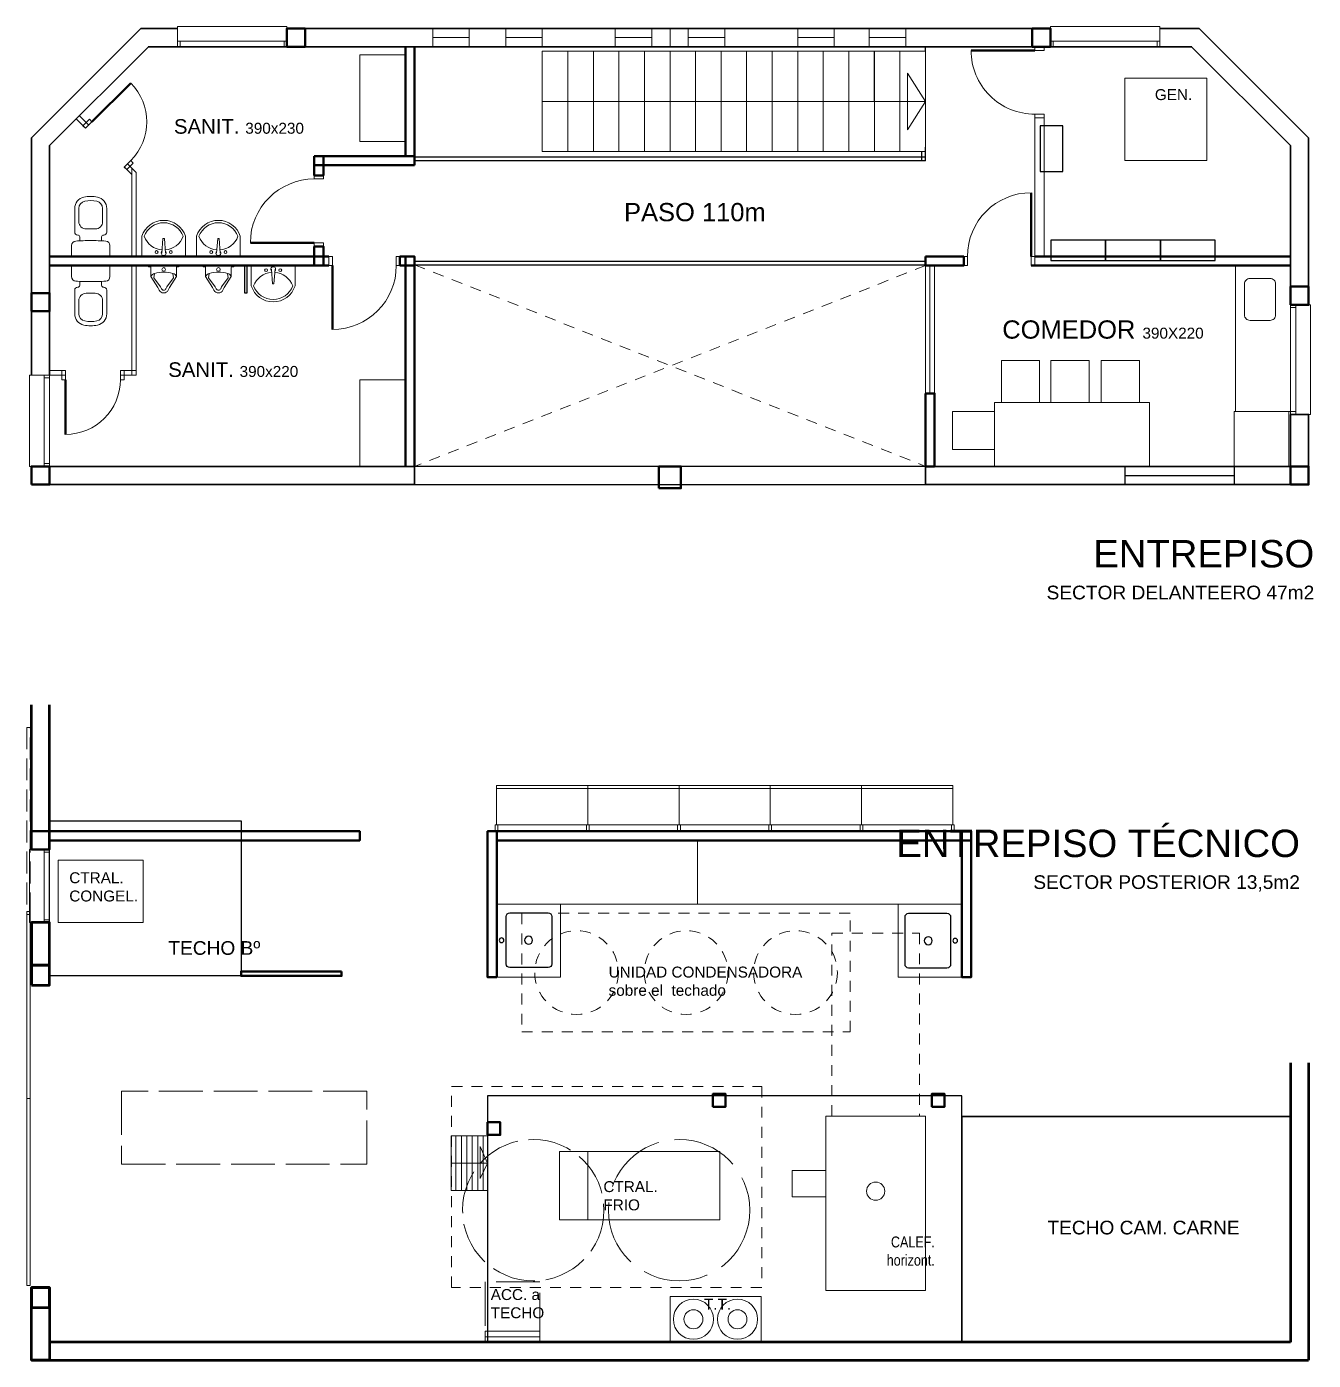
# Model space of a CAD drawing. Header units: millimetres. Extents: x 424 to 530, y 463 to 518.
# Drawn here: x 500.18 to 514.28, y 474.22 to 488.84 of the extents above; entities that cross this region are included whole.
import ezdxf

# ---------------------------------------------------------------- set-up
doc = ezdxf.new("R2010")
doc.units = ezdxf.units.MM
doc.linetypes.add('ACAD_ISO02W100', pattern=[15, 12, -3])
for name, color, linetype, lineweight in [('artefactos sanitarios', 7, 'Continuous', 13), ('CAMARAS', 7, 'Continuous', 40), ('CARPINTERIA', 7, 'Continuous', 9), ('COLUMNAS', 7, 'Continuous', 40), ('EQUIPAMIENTO', 7, 'Continuous', 15), ('ESCALERA', 7, 'Continuous', 20), ('GONDSinFRIO', 7, 'Continuous', 15), ('MESADAS', 7, 'Continuous', 13), ('MUROS020', 7, 'Continuous', 50), ('MUROSYESO', 7, 'Continuous', 40), ('PROYECCIONES', 7, 'ACAD_ISO02W100', 9)]:
    doc.layers.add(name, color=color, linetype=linetype, lineweight=lineweight)
doc.layers.add('Texto GRAL', color=7, linetype='Continuous')
doc.styles.add('LaProve_Plantas Arquitectura$0$Standard', font='arial.ttf')
doc.styles.get("Standard").update_dxf_attribs({"font": 'technic_.ttf', "height": 0.15})

# ---------------------------------------------------------------- blocks, each defined once
blk = doc.blocks.new('PPLACA070')
at = {"lineweight": 40}
blk.add_line((0.04, -0.1), (0.04, -0.8), dxfattribs=at)
for points in [[(0, -0.1), (0.04, -0.1), (0.04, 0), (0, 0)], [(0.74, -0.1), (0.78, -0.1), (0.78, 0), (0.74, 0)]]:
    blk.add_lwpolyline(points, close=True)
at = {"color": 252, "lineweight": 5, "ltscale": 0.01}
blk.add_arc((0.04, -0.1), 0.7, 270, 360, dxfattribs=at)
blk = doc.blocks.new('VENT1m')
blk.add_line((-0.47, 0.06), (0.47, 0.06))
for points in [[(-0.5, 0), (0.5, 0), (0.5, 0.22), (-0.5, 0.22)], [(-0.5, 0), (-0.47, 0), (-0.47, 0.06), (-0.5, 0.06)], [(0.47, 0), (0.5, 0), (0.5, 0.06), (0.47, 0.06)]]:
    blk.add_lwpolyline(points, close=True)
blk = doc.blocks.new('Bacha48')
at = {"layer": 'artefactos sanitarios'}
blk.add_lwpolyline([(0.24, -0.222), (0.24, 0), (-0.24, 0), (-0.24, -0.222, 0.727182)], format="xyb", close=True, dxfattribs=at)
blk.add_lwpolyline([(-0.017, -0.073, 0.295376), (-0.214, -0.222, 0.694728), (0.214, -0.222, 0.293752), (0.018, -0.073)], format="xyb", dxfattribs=at)
blk.add_lwpolyline([(-0.019, -0.038), (-0.009, -0.199), (0.008, -0.199), (0.021, -0.038)], dxfattribs=at)
for centre in [(-0.078, -0.049), (0.078, -0.049)]:
    blk.add_circle(centre, 0.0157, dxfattribs=at)
blk.add_arc((0, -0.038), 0.0269, 315.5654, 229.9445, dxfattribs=at)
blk = doc.blocks.new('Mingitorio')
at = {"layer": 'artefactos sanitarios'}
for p, q in [((-0.164, 0.012), (-0.147, 0.012)), ((-0.164, 0), (0.164, 0)), ((-0.14, 0.019), (-0.14, 0.118)), ((0.14, 0.019), (0.14, 0.118)), ((0.164, 0.012), (0.147, 0.012))]:
    blk.add_line(p, q, dxfattribs=at)
blk.add_lwpolyline([(0.14, 0.118), (0.09, 0.2), (0.064, 0.238), (0.049, 0.27, 0.606831), (-0.049, 0.27), (-0.064, 0.238), (-0.09, 0.2), (-0.14, 0.118, 0.230034), (-0.101, 0.085, 0.077141), (0, 0.07, 0.077141), (0.101, 0.085, 0.230034)], format="xyb", close=True, dxfattribs=at)
blk.add_lwpolyline([(0.101, 0.085), (0.108, 0.134), (0.035, 0.232), (0.025, 0.253, 0.631816), (-0.025, 0.253), (-0.035, 0.232), (-0.108, 0.134), (-0.101, 0.085)], format="xyb", dxfattribs=at)
blk.add_circle((0, 0.042), 0.02, dxfattribs=at)
for centre, radius, start, end in [((-0.164, 0.006), 0.006, 90, 270), ((-0.147, 0.019), 0.007, 270, 360), ((0.147, 0.019), 0.007, 180, 270), ((0.164, 0.006), 0.006, 270, 90)]:
    blk.add_arc(centre, radius, start, end, dxfattribs=at)
blk = doc.blocks.new('PPLACA060')
at = {"lineweight": 40}
blk.add_line((0.04, -0.1), (0.04, -0.7), dxfattribs=at)
for points in [[(0, -0.1), (0.04, -0.1), (0.04, 0), (0, 0)], [(0.64, -0.1), (0.68, -0.1), (0.68, 0), (0.64, 0)]]:
    blk.add_lwpolyline(points, close=True)
at = {"color": 252, "lineweight": 5, "ltscale": 0.01}
blk.add_arc((0.04, -0.1), 0.6, 270, 360, dxfattribs=at)
blk = doc.blocks.new('INOD- LARGO-Planta')
for points in [[(0, 0.21), (0, -0.21), (0.12, -0.21, 0.393021), (0.17, -0.164, 0.017461), (0.175, 0, 0.017461), (0.17, 0.164, 0.393021), (0.12, 0.21)], [(0.383, 0.13), (0.528, 0.13, -0.35685), (0.606, 0.066, -0.100202), (0.606, -0.066, -0.35685), (0.528, -0.13), (0.383, -0.13, -0.414214), (0.303, -0.05), (0.303, 0.05, -0.414214)]]:
    blk.add_lwpolyline(points, format="xyb", close=True)
blk.add_lwpolyline([(0.172, -0.12), (0.216, -0.12, -0.414214), (0.236, -0.14), (0.236, -0.143, 0.414214), (0.268, -0.175), (0.528, -0.175, 0.35685), (0.651, -0.075, 0.100202), (0.651, 0.075, 0.35685), (0.528, 0.175), (0.268, 0.175, 0.414214), (0.236, 0.143), (0.236, 0.14, -0.414214), (0.216, 0.12), (0.172, 0.12)], format="xyb")
blk = doc.blocks.new('contrapared1M')
at = {"linetype": 'ByBlock'}
blk.add_line((0.015, 0.47), (1.015, 0.47), dxfattribs=at)
for points in [[(0.015, 0.5), (1.015, 0.5), (1.015, 0.07), (0.015, 0.07)], [(0, 0), (0.03, 0), (0.03, 0.07), (0, 0.07)], [(1, 0), (1.03, 0), (1.03, 0.07), (1, 0.07)]]:
    blk.add_lwpolyline(points, close=True, dxfattribs=at)
blk = doc.blocks.new('BACHA60-50')
blk.add_lwpolyline([(0.551, -0.26), (0.551, 0.26, 0.414214), (0.511, 0.3), (0.091, 0.3, 0.414214), (0.051, 0.26), (0.051, -0.26, 0.414214), (0.091, -0.3), (0.511, -0.3, 0.414214)], format="xyb", close=True)
for centre, radius in [((0, 0), 0.025), ((0.296, 0), 0.0436)]:
    blk.add_circle(centre, radius)
blk = doc.blocks.new('CALEFACTOR')
at = {"linetype": 'ACAD_ISO02W100', "lineweight": 5, "ltscale": 0.01}
blk.add_lwpolyline([(0.065, 1.91), (0.065, 3.914), (1.025, 3.914), (1.025, 1.91)], close=True, dxfattribs=at)
for points in [[(0, 0), (1.09, 0), (1.09, 1.91), (0, 1.91)], [(0, 1.026), (-0.37, 1.026), (-0.37, 1.314), (0, 1.314)]]:
    blk.add_lwpolyline(points, close=True)
blk.add_circle((0.545, 1.087), 0.1)
at = {"insert": (1.193, 0.269), "char_height": 0.12, "attachment_point": 9}
blk.add_mtext_dynamic_manual_height_columns('CALEF. horizont.', width=0.9496, gutter_width=12.5, heights=[0], dxfattribs=at)
blk = doc.blocks.new('TTanques')
blk.add_lwpolyline([(-1, 0), (0, 0), (0, 0.5), (-1, 0.5)], close=True)
for centre in [(-0.743, 0.25), (-0.26, 0.25)]:
    blk.add_circle(centre, 0.22)
at = {"lineweight": 5}
for centre in [(-0.743, 0.25), (-0.26, 0.25)]:
    blk.add_circle(centre, 0.104, dxfattribs=at)
at = {"insert": (-0.628, 0.355), "char_height": 0.12, "attachment_point": 7, "style": 'LaProve_Plantas Arquitectura$0$Standard'}
blk.add_mtext_dynamic_manual_height_columns('T.T.', width=0.9496, gutter_width=12.5, heights=[0], dxfattribs=at)
blk = doc.blocks.new('VENT120m')
blk.add_line((1.17, 0.06), (0.03, 0.06))
for points in [[(1.2, 0), (0, 0), (0, 0.22), (1.2, 0.22)], [(0.03, 0), (0, 0), (0, 0.06), (0.03, 0.06)], [(1.2, 0), (1.17, 0), (1.17, 0.06), (1.2, 0.06)]]:
    blk.add_lwpolyline(points, close=True)

msp = doc.modelspace()

# ---------------------------------------------------------------- linework, layer by layer
for p, q in [((510.027, 488.57), (510.027, 488.62)), ((509.987, 487.37), (509.987, 487.47)), ((510.027, 487.37), (510.027, 487.52)), ((510.027, 487.41), (504.427, 487.41)), ((510.027, 487.37), (504.427, 487.37)), ((504.427, 486.27), (510.027, 486.27)), ((504.427, 486.23), (510.027, 486.23))]:
    msp.add_line(p, q)
at = {"color": 20}
for p, q in [((512.212, 484.02), (512.212, 483.82)), ((513.412, 484.02), (513.412, 483.82)), ((512.212, 483.92), (513.412, 483.92))]:
    msp.add_line(p, q, dxfattribs=at)
at = {"lineweight": 13}
for p, q in [((505.201, 474.479), (505.201, 474.42)), ((505.801, 474.479), (505.801, 474.42))]:
    msp.add_line(p, q, dxfattribs=at)
for points in [[(511.533, 487.252), (511.533, 487.752), (511.283, 487.752), (511.283, 487.252)], [(511.402, 486.278), (512.002, 486.278), (512.002, 486.498), (511.402, 486.498)], [(512.002, 486.278), (512.602, 486.278), (512.602, 486.498), (512.002, 486.498)], [(512.602, 486.278), (513.202, 486.278), (513.202, 486.498), (512.602, 486.498)], [(502.567, 486.22), (502.587, 486.22), (502.587, 485.92), (502.567, 485.92)], [(504.427, 483.82), (510.027, 483.82), (510.027, 484.02), (504.427, 484.02)], [(500.427, 480.133), (502.526, 480.133), (502.526, 478.433), (500.427, 478.433)]]:
    msp.add_lwpolyline(points, close=True)
at = {"ltscale": 0.01}
msp.add_lwpolyline([(510.427, 477.12), (505.227, 477.12), (505.227, 474.42), (510.427, 474.42)], close=True, dxfattribs=at)
at = {"lineweight": 30}
msp.add_lwpolyline([(510.427, 476.893), (514.027, 476.893), (514.027, 474.42), (510.427, 474.42)], close=True, dxfattribs=at)
at = {"lineweight": 13}
msp.add_lwpolyline([(505.201, 474.539), (505.801, 474.539), (505.801, 474.479), (505.201, 474.479)], close=True, dxfattribs=at)
at = {"layer": 'CAMARAS', "linetype": 'ACAD_ISO02W100', "lineweight": 5, "ltscale": 0.01}
for points in [[(505.601, 477.82), (509.201, 477.82), (509.201, 479.12), (505.601, 479.12)], [(504.832, 477.22), (508.232, 477.22), (508.232, 475.02), (504.832, 475.02)]]:
    msp.add_lwpolyline(points, close=True, dxfattribs=at)
for centre in [(506.203, 478.47), (507.403, 478.47), (508.603, 478.47)]:
    msp.add_circle(centre, 0.459, dxfattribs=at)
at = {"layer": 'CARPINTERIA'}
for p, q in [((510.027, 484.82), (510.127, 484.82)), ((500.367, 479.05), (500.367, 479.79))]:
    msp.add_line(p, q, dxfattribs=at)
for points in [[(504.627, 488.82), (505.027, 488.82), (505.027, 488.62), (504.627, 488.62)], [(505.427, 488.82), (505.827, 488.82), (505.827, 488.62), (505.427, 488.62)], [(506.627, 488.82), (507.027, 488.82), (507.027, 488.62), (506.627, 488.62)], [(507.027, 488.62), (507.227, 488.62), (507.227, 488.82), (507.027, 488.82)], [(507.227, 488.62), (507.427, 488.62), (507.427, 488.82), (507.227, 488.82)], [(507.427, 488.82), (507.827, 488.82), (507.827, 488.62), (507.427, 488.62)], [(508.627, 488.82), (509.027, 488.82), (509.027, 488.62), (508.627, 488.62)], [(509.412, 488.82), (509.812, 488.82), (509.812, 488.62), (509.412, 488.62)], [(504.627, 488.72), (505.027, 488.72), (505.027, 488.72), (504.627, 488.72)], [(505.427, 488.72), (505.827, 488.72), (505.827, 488.72), (505.427, 488.72)], [(506.627, 488.72), (507.027, 488.72), (507.027, 488.72), (506.627, 488.72)], [(507.427, 488.72), (507.827, 488.72), (507.827, 488.72), (507.427, 488.72)], [(508.627, 488.72), (509.027, 488.72), (509.027, 488.72), (508.627, 488.72)], [(509.412, 488.72), (509.812, 488.72), (509.812, 488.72), (509.412, 488.72)], [(511.227, 487.84), (511.327, 487.84), (511.327, 486.32), (511.227, 486.32)], [(510.027, 486.22), (510.127, 486.22), (510.127, 484.82), (510.027, 484.82)], [(510.076, 484.82), (510.076, 484.82), (510.076, 486.22), (510.076, 486.22)], [(500.427, 479.02), (500.427, 479.82), (500.207, 479.82), (500.207, 479.02)], [(500.427, 479.79), (500.427, 479.82), (500.367, 479.82), (500.367, 479.79)], [(500.175, 477.089), (500.215, 477.089), (500.215, 479.139), (500.175, 479.139)], [(500.427, 479.02), (500.427, 479.05), (500.367, 479.05), (500.367, 479.02)], [(500.175, 475.039), (500.215, 475.039), (500.215, 477.089), (500.175, 477.089)]]:
    msp.add_lwpolyline(points, close=True, dxfattribs=at)
at = {"layer": 'COLUMNAS'}
for points in [[(503.227, 488.62), (503.027, 488.62), (503.027, 488.82), (503.227, 488.82)], [(511.197, 488.62), (511.397, 488.62), (511.397, 488.82), (511.197, 488.82)], [(514.027, 485.79), (514.227, 485.79), (514.227, 485.99), (514.027, 485.99)], [(500.227, 485.72), (500.427, 485.72), (500.427, 485.92), (500.227, 485.92)], [(500.227, 483.82), (500.427, 483.82), (500.427, 484.02), (500.227, 484.02)], [(507.106, 483.78), (507.346, 483.78), (507.346, 484.02), (507.106, 484.02)], [(514.027, 483.82), (514.227, 483.82), (514.227, 484.02), (514.027, 484.02)], [(500.227, 480.02), (500.427, 480.02), (500.427, 479.82), (500.227, 479.82)], [(507.697, 477), (507.837, 477), (507.837, 477.14), (507.697, 477.14)], [(510.097, 477), (510.237, 477), (510.237, 477.14), (510.097, 477.14)], [(505.227, 476.69), (505.367, 476.69), (505.367, 476.83), (505.227, 476.83)]]:
    msp.add_lwpolyline(points, close=True, dxfattribs=at)
at = {"layer": 'EQUIPAMIENTO'}
for points in [[(504.327, 487.581), (504.327, 488.531), (503.827, 488.531), (503.827, 487.581)], [(513.112, 487.374), (512.212, 487.374), (512.212, 488.274), (513.112, 488.274)], [(511.279, 484.72), (510.859, 484.72), (510.859, 485.18), (511.279, 485.18)], [(511.823, 484.72), (511.403, 484.72), (511.403, 485.18), (511.823, 485.18)], [(512.375, 484.72), (511.955, 484.72), (511.955, 485.18), (512.375, 485.18)], [(504.327, 484.97), (504.327, 484.02), (503.827, 484.02), (503.827, 484.97)], [(510.783, 484.02), (512.483, 484.02), (512.483, 484.72), (510.783, 484.72)], [(510.323, 484.203), (510.323, 484.623), (510.783, 484.623), (510.783, 484.203)], [(513.412, 484.62), (514.012, 484.62), (514.012, 484.02), (513.412, 484.02)]]:
    msp.add_lwpolyline(points, close=True, dxfattribs=at)
at = {"layer": 'EQUIPAMIENTO', "ltscale": 0.06}
msp.add_lwpolyline([(500.522, 479.021), (501.452, 479.021), (501.452, 479.701), (500.522, 479.701)], close=True, dxfattribs=at)
at = {"layer": 'EQUIPAMIENTO', "ltscale": 0.01}
for points in [[(506.014, 476.509), (506.328, 476.509), (506.328, 475.759), (506.014, 475.759)], [(507.774, 476.509), (506.328, 476.509), (506.328, 475.759), (507.774, 475.759)]]:
    msp.add_lwpolyline(points, close=True, dxfattribs=at)
at = {"layer": 'ESCALERA'}
for p, q in [((504.88, 476.681), (504.88, 476.081)), ((504.94, 476.681), (504.94, 476.081)), ((505, 476.681), (505, 476.081)), ((505.06, 476.681), (505.06, 476.081)), ((505.12, 476.681), (505.12, 476.081)), ((505.18, 476.681), (505.18, 476.081))]:
    msp.add_line(p, q, dxfattribs=at)
for points in [[(505.827, 488.57), (505.827, 487.47), (506.107, 487.47), (506.107, 488.57)], [(506.107, 488.57), (506.107, 487.47), (506.387, 487.47), (506.387, 488.57)], [(506.387, 488.57), (506.387, 487.47), (506.667, 487.47), (506.667, 488.57)], [(506.667, 488.57), (506.667, 487.47), (506.947, 487.47), (506.947, 488.57)], [(506.947, 488.57), (506.947, 487.47), (507.227, 487.47), (507.227, 488.57)], [(507.227, 488.57), (507.227, 487.47), (507.507, 487.47), (507.507, 488.57)], [(507.507, 488.57), (507.507, 487.47), (507.787, 487.47), (507.787, 488.57)], [(507.787, 488.57), (507.787, 487.47), (508.067, 487.47), (508.067, 488.57)], [(508.067, 488.57), (508.067, 487.47), (508.347, 487.47), (508.347, 488.57)], [(508.347, 488.57), (508.347, 487.47), (508.627, 487.47), (508.627, 488.57)], [(508.627, 488.57), (508.627, 487.47), (508.907, 487.47), (508.907, 488.57)], [(508.907, 488.57), (508.907, 487.47), (509.187, 487.47), (509.187, 488.57)], [(509.187, 488.57), (509.187, 487.47), (509.467, 487.47), (509.467, 488.57)], [(509.466, 488.57), (509.467, 487.47), (509.747, 487.47), (509.747, 488.57)], [(509.747, 488.57), (509.747, 487.47), (510.027, 487.47), (510.027, 488.57)], [(504.827, 476.081), (505.227, 476.081), (505.227, 476.681), (504.827, 476.681)]]:
    msp.add_lwpolyline(points, close=True, dxfattribs=at)
for points in [[(505.827, 488.02), (510.027, 488.02), (509.832, 488.331), (509.832, 487.709), (510.027, 488.02)], [(504.827, 476.381), (505.227, 476.381), (505.147, 476.564), (505.147, 476.213), (505.227, 476.381)]]:
    msp.add_lwpolyline(points, dxfattribs=at)
at = {"layer": 'MESADAS'}
for p, q in [((507.527, 479.22), (507.527, 479.92)), ((510.427, 479.22), (505.327, 479.22))]:
    msp.add_line(p, q, dxfattribs=at)
for points in [[(513.427, 484.62), (514.027, 484.62), (514.027, 486.22), (513.427, 486.22)], [(506.027, 479.22), (505.327, 479.22), (505.327, 478.42), (506.027, 478.42)], [(509.727, 479.22), (510.427, 479.22), (510.427, 478.42), (509.727, 478.42)]]:
    msp.add_lwpolyline(points, close=True, dxfattribs=at)
msp.add_lwpolyline([(513.806, 486.08), (513.585, 486.08, 0.414214), (513.525, 486.02), (513.525, 485.68, 0.414214), (513.585, 485.62), (513.806, 485.62, 0.414214), (513.866, 485.68), (513.866, 486.02, 0.414214)], format="xyb", close=True, dxfattribs=at)
at = {"layer": 'MUROS020'}
for p, q in [((500.227, 479.82), (500.227, 481.406)), ((500.427, 479.82), (500.427, 481.406)), ((514.027, 477.48), (514.027, 474.42)), ((514.227, 477.48), (514.227, 474.22)), ((514.027, 474.42), (500.427, 474.42)), ((500.227, 474.22), (514.227, 474.22))]:
    msp.add_line(p, q, dxfattribs=at)
at = {"layer": 'MUROS020', "lineweight": 30}
for points in [[(501.827, 488.82), (501.427, 488.82), (500.227, 487.62), (500.227, 485.02)], [(507.427, 488.82), (503.027, 488.82)], [(511.397, 488.82), (507.427, 488.82)], [(514.227, 485.79), (514.227, 487.62), (513.027, 488.82), (512.597, 488.82)], [(507.427, 488.62), (501.51, 488.62), (500.427, 487.537), (500.427, 485.02)], [(514.027, 485.79), (514.027, 487.537), (512.944, 488.62), (507.427, 488.62)]]:
    msp.add_lwpolyline(points, dxfattribs=at)
for points in [[(514.027, 484.59), (514.227, 484.59), (514.227, 483.82), (514.027, 483.82)], [(500.227, 483.82), (504.427, 483.82), (504.427, 484.02), (500.227, 484.02)], [(510.027, 484.02), (514.027, 484.02), (514.027, 483.82), (510.027, 483.82)]]:
    msp.add_lwpolyline(points, close=True, dxfattribs=at)
at = {"layer": 'MUROS020'}
for points in [[(500.227, 478.553), (500.427, 478.553), (500.427, 479.02), (500.227, 479.02)], [(500.227, 478.333), (500.427, 478.333), (500.427, 478.553), (500.227, 478.553)], [(500.227, 475.02), (500.427, 475.02), (500.427, 474.22), (500.227, 474.22)], [(500.227, 474.8), (500.427, 474.8), (500.427, 475.02), (500.227, 475.02)]]:
    msp.add_lwpolyline(points, close=True, dxfattribs=at)
at = {"layer": 'MUROSYESO'}
for p, q in [((504.327, 487.42), (504.327, 488.62)), ((504.427, 487.32), (504.427, 488.62)), ((503.327, 487.42), (504.427, 487.42)), ((503.327, 487.32), (504.427, 487.32)), ((500.423, 486.32), (503.487, 486.32)), ((504.327, 484.02), (504.327, 486.32)), ((504.427, 484.02), (504.427, 486.32)), ((511.227, 486.32), (514.027, 486.32)), ((500.423, 486.22), (503.487, 486.22)), ((511.187, 486.22), (514.027, 486.22)), ((505.327, 480.02), (510.527, 480.02)), ((505.327, 479.92), (510.527, 479.92))]:
    msp.add_line(p, q, dxfattribs=at)
at = {"layer": 'MUROSYESO', "lineweight": 20}
for p, q in [((500.821, 487.726), (500.718, 487.828)), ((500.856, 487.761), (500.753, 487.864)), ((501.327, 487.22), (501.245, 487.302)), ((501.377, 487.241), (501.28, 487.337)), ((501.327, 486.32), (501.327, 487.291)), ((501.327, 486.32), (501.327, 487.26)), ((501.377, 486.32), (501.377, 487.241)), ((501.327, 486.22), (501.327, 485.02)), ((501.377, 486.22), (501.377, 485.02)), ((500.602, 485.07), (500.427, 485.07)), ((500.602, 485.02), (500.427, 485.02)), ((501.377, 485.07), (501.202, 485.07)), ((501.377, 485.02), (501.202, 485.02))]:
    msp.add_line(p, q, dxfattribs=at)
at = {"layer": 'MUROSYESO'}
for points in [[(503.327, 487.42), (503.427, 487.42), (503.427, 487.21), (503.327, 487.21)], [(503.327, 486.43), (503.427, 486.43), (503.427, 486.22), (503.327, 486.22)], [(504.267, 486.22), (504.427, 486.22), (504.427, 486.32), (504.267, 486.32)], [(510.027, 486.32), (510.447, 486.32), (510.447, 486.22), (510.027, 486.22)], [(510.027, 484.82), (510.127, 484.82), (510.127, 484.02), (510.027, 484.02)], [(500.427, 480.02), (503.827, 480.02), (503.827, 479.92), (500.427, 479.92)], [(505.327, 478.42), (505.227, 478.42), (505.227, 480.02), (505.327, 480.02)], [(510.427, 479.23), (510.427, 478.42), (510.527, 478.42), (510.527, 480.02), (510.427, 480.02), (510.427, 479.23)], [(503.627, 478.483), (503.627, 478.433), (502.526, 478.433), (502.526, 478.483)]]:
    msp.add_lwpolyline(points, close=True, dxfattribs=at)
at = {"layer": 'PROYECCIONES', "ltscale": 0.01}
for p, q in [((504.427, 486.23), (510.027, 484.02)), ((510.027, 486.22), (504.427, 484.02))]:
    msp.add_line(p, q, dxfattribs=at)
at = {"layer": 'PROYECCIONES', "ltscale": 0.02}
msp.add_lwpolyline([(500.175, 479.108), (500.215, 479.108), (500.215, 481.158), (500.175, 481.158)], close=True, dxfattribs=at)
at = {"layer": 'PROYECCIONES', "ltscale": 0.04}
for points in [[(501.215, 476.37), (503.905, 476.37), (503.905, 477.17), (501.215, 477.17)], [(505.201, 474.479), (505.801, 474.479), (505.801, 475.079), (505.201, 475.079)]]:
    msp.add_lwpolyline(points, close=True, dxfattribs=at)
msp.add_circle((505.728, 475.866), 0.775, dxfattribs=at)
at = {"layer": 'PROYECCIONES', "ltscale": 0.06}
msp.add_circle((507.327, 475.866), 0.775, dxfattribs=at)

# ---------------------------------------------------------------- block references
at = {"xscale": -1, "rotation": 180}
msp.add_blockref('BACHA60-50', (505.381, 478.825), dxfattribs=at)
at = {"xscale": -1}
msp.add_blockref('BACHA60-50', (510.354, 478.82), dxfattribs=at)
at = {"layer": 'artefactos sanitarios', "xscale": -1}
for name, p, rotation in [('INOD- LARGO-Planta', (500.877, 486.32), 270), ('Bacha48', (501.677, 486.32), 180), ('Mingitorio', (501.677, 486.22), 180), ('Mingitorio', (502.277, 486.22), 180)]:
    msp.add_blockref(name, p, dxfattribs=dict(at, rotation=rotation))
at = {"layer": 'artefactos sanitarios'}
for name, p, rotation in [('Bacha48', (502.277, 486.32), 180), ('INOD- LARGO-Planta', (500.877, 486.22), 270)]:
    msp.add_blockref(name, p, dxfattribs=dict(at, rotation=rotation))
msp.add_blockref('Bacha48', (502.877, 486.22), dxfattribs=at)
at = {"layer": 'artefactos sanitarios', "color": 70}
msp.add_blockref('TTanques', (508.227, 474.42), dxfattribs=at)
at = {"layer": 'CARPINTERIA'}
for name, p in [('VENT120m', (501.827, 488.62)), ('VENT120m', (511.397, 488.62)), ('PPLACA060', (500.562, 485.07))]:
    msp.add_blockref(name, p, dxfattribs=at)
at = {"layer": 'CARPINTERIA', "color": 1}
for name, p, rotation in [('PPLACA070', (511.327, 488.62), 270), ('PPLACA070', (511.227, 486.22), 180), ('VENT1m', (500.427, 484.52), 90)]:
    msp.add_blockref(name, p, dxfattribs=dict(at, rotation=rotation))
at = {"layer": 'CARPINTERIA', "xscale": -1, "rotation": 134.9999999999999}
msp.add_blockref('PPLACA060', (500.792, 487.754), dxfattribs=at)
at = {"layer": 'CARPINTERIA', "color": 1, "xscale": -1, "rotation": 270}
msp.add_blockref('PPLACA070', (503.427, 486.43), dxfattribs=at)
at = {"layer": 'CARPINTERIA', "color": 1}
msp.add_blockref('PPLACA070', (503.487, 486.32), dxfattribs=at)
at = {"layer": 'CARPINTERIA', "rotation": 270}
msp.add_blockref('VENT120m', (514.027, 485.79), dxfattribs=at)
at = {"layer": 'EQUIPAMIENTO', "ltscale": 0.01}
msp.add_blockref('CALEFACTOR', (508.937, 474.987), dxfattribs=at)
at = {"layer": 'GONDSinFRIO'}
for p in [(505.311, 480.02), (506.311, 480.02), (507.311, 480.02), (508.311, 480.02)]:
    msp.add_blockref('contrapared1M', p, dxfattribs=at)
at = {"layer": 'GONDSinFRIO', "xscale": -1}
msp.add_blockref('contrapared1M', (510.341, 480.02), dxfattribs=at)

# ---------------------------------------------------------------- texts
at = {"layer": 'EQUIPAMIENTO', "ltscale": 0.01, "char_height": 0.12, "attachment_point": 1, "style": 'LaProve_Plantas Arquitectura$0$Standard'}
for s, width, insert in [('CTRAL. CONGEL.', 0.9496, (500.642, 479.57)), ('UNIDAD CONDENSADORA\\Psobre el  techado', 2.30574, (506.554, 478.536)), ('CTRAL. FRIO', 0.9496, (506.497, 476.184)), ('ACC. a TECHO', 0.9496, (505.262, 475.001))]:
    msp.add_mtext_dynamic_manual_height_columns(s, width=width, gutter_width=12.5, heights=[0], dxfattribs=dict(at, insert=insert))
at = {"layer": 'Texto GRAL', "style": 'LaProve_Plantas Arquitectura$0$Standard'}
for s, width, gutter_width, insert, char_height, attachment_point in [('GEN.', 0.9496, 12.5, (512.542, 488.155), 0.12, 1), ('SANIT. {\\H0.75x;390x230}', 1.50814, 12.5, (501.789, 487.664), 0.16, 7), ('PASO 110m', 1.50814, 12.5, (508.276, 486.907), 0.2, 3), ('COMEDOR {\\H0.6x;390X220}', 3.054, 12.5, (513.077, 485.62), 0.2, 3), ('SANIT. {\\H0.75x;390x220}', 1.50814, 12.5, (503.152, 484.998), 0.16, 9), ('ENTREPISO \\P{\\H0.5x;SECTOR DELANTEERO 47m2\\P}                    ', 4.18245, 0.75, (514.289, 483.212), 0.3, 3), ('ENTREPISO TÉCNICO \\P{\\H0.5x;SECTOR POSTERIOR 13,5m2\\P}                    ', 4.18245, 0.75, (514.132, 480.037), 0.3, 3), ('TECHO Bº', 2.40331, 12.5, (502.736, 478.815), 0.15, 3), ('TECHO CAM. CARNE', 2.40331, 12.5, (513.471, 475.75), 0.15, 3)]:
    msp.add_mtext_dynamic_manual_height_columns(s, width=width, gutter_width=gutter_width, heights=[0], dxfattribs=dict(at, insert=insert, char_height=char_height, attachment_point=attachment_point))

doc.saveas('drawing.dxf')
